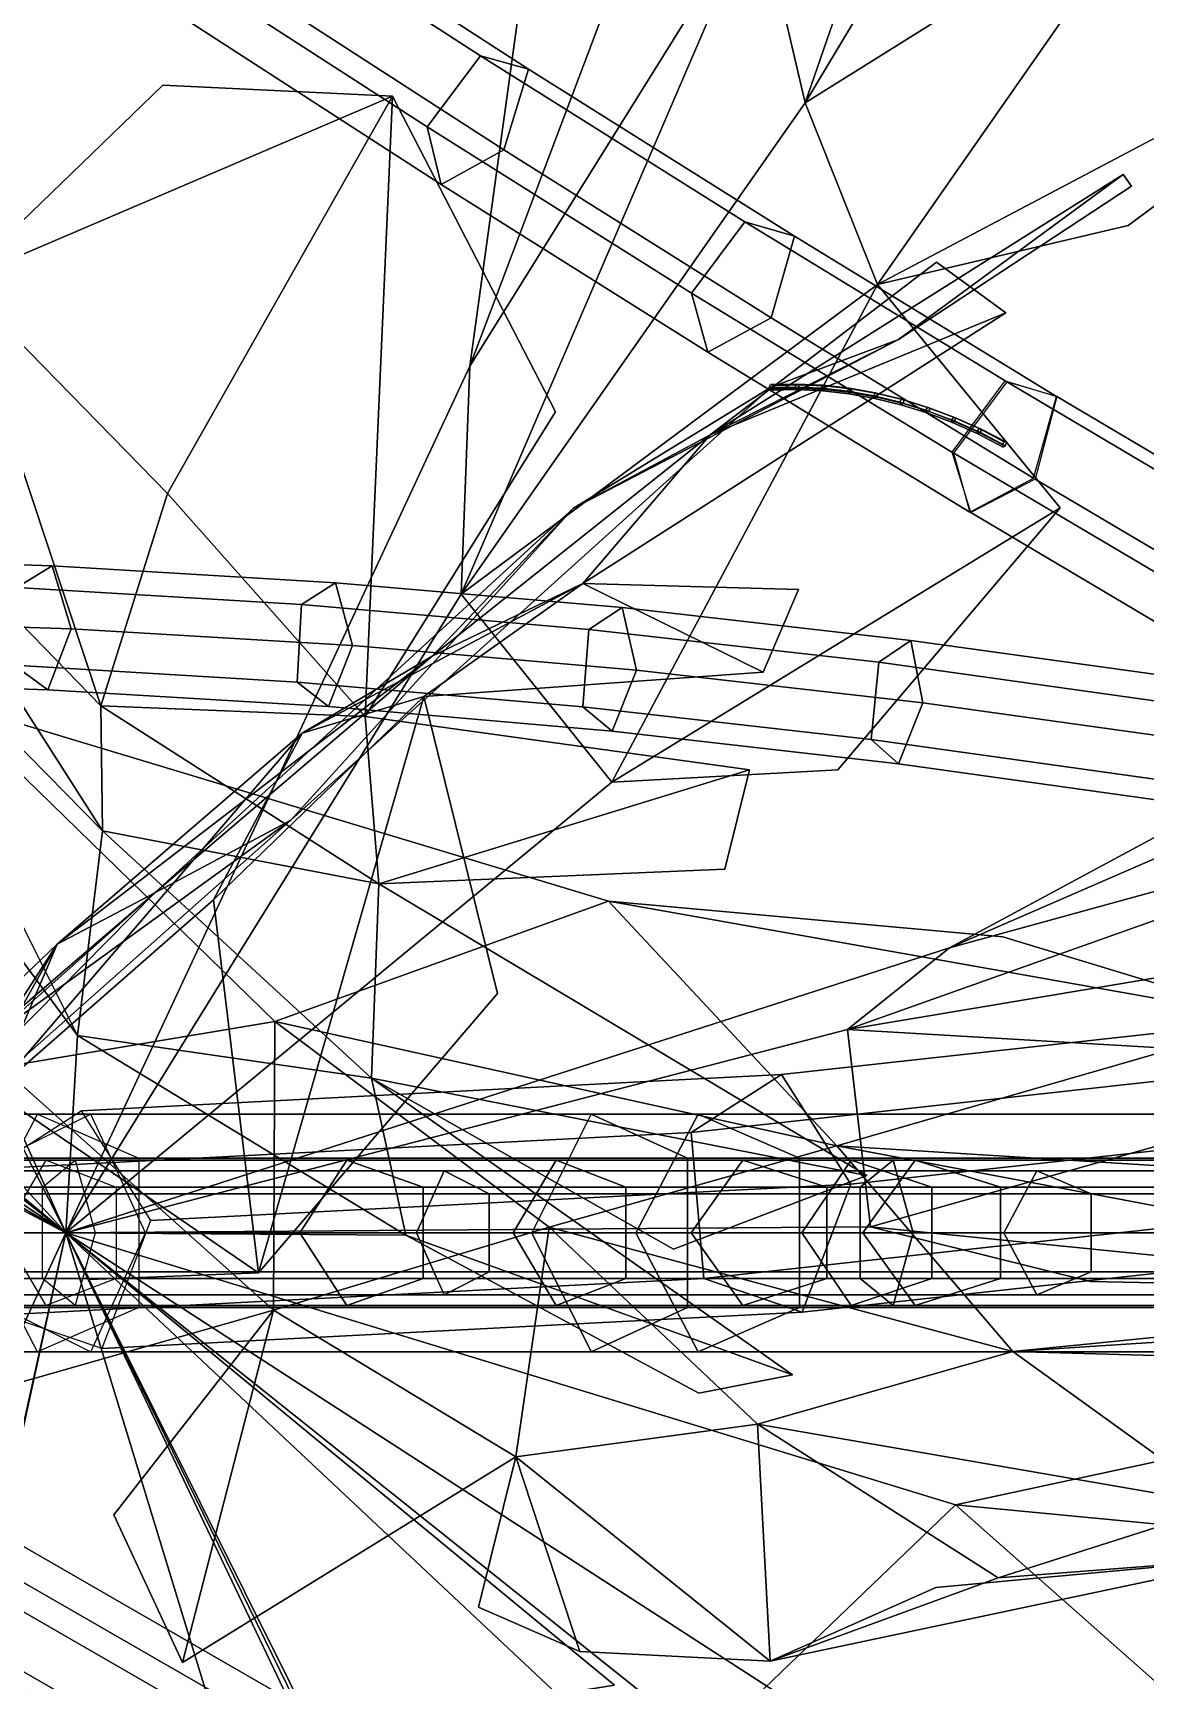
# Model space of a CAD drawing. Header units: metres. Extents: x -349 to 464, y -383 to 362.
# Drawn here: x 88.95 to 108.99, y -8.06 to 21.63 of the extents above; entities that cross this region are included whole.
import ezdxf

# ---------------------------------------------------------------- set-up
doc = ezdxf.new("R2010")
doc.units = ezdxf.units.M

msp = doc.modelspace()

# ---------------------------------------------------------------- linework, layer by layer
at = {"layer": 'Breeder_Intrnd', "color": 3}
for points in [[(102.4426, 2.8539, 176.8262), (114.2307, 4.1535, 189.3054), (112.5226, 3.1032, 191.0286), (100.8152, 1.81, 178.6296)], [(103.6933, 0.8767, 175.5945), (115.6128, 2.1869, 188.2043), (114.2307, 4.1535, 189.3054), (102.4426, 2.8539, 176.8262)], [(100.8152, 1.81, 178.6296), (112.5226, 3.1032, 191.0286), (112.833, 0.4777, 191.0085), (101.0449, -0.8219, 178.5293)], [(89.8218, 2.2008, 165.059), (102.4426, 2.8539, 176.8262), (100.8152, 1.81, 178.6296), (88.1944, 1.157, 166.8624)], [(91.07253, 0.2237, 163.8274), (103.6933, 0.8767, 175.5945), (102.4426, 2.8539, 176.8262), (89.8218, 2.2008, 165.059)], [(76.6873, 2.1427, 154.0083), (89.9964, 2.1427, 164.9284), (88.3975, 1.3443, 166.8767), (74.9493, 1.3443, 155.8338)], [(77.7553, 0, 152.8866), (90.979, 0, 163.7311), (89.9964, 2.1427, 164.9284), (76.6873, 2.1427, 154.0083)], [(99.01225, 2.1427, 349.1459), (84.5329, 2.1427, 358.2987), (83.7043, 0, 356.9902), (97.9442, 0, 348.0242)], [(100.7502, 1.3443, 350.9713), (85.8813, 1.3443, 360.4282), (84.5329, 2.1427, 358.2987), (99.01225, 2.1427, 349.1459)], [(89.03471, 2.1427, 165.9637), (100.9415, 2.1427, 178.4698), (99.8198, 0, 179.5378), (87.913, 0, 167.0316)], [(90.8601, 1.3443, 164.2257), (102.767, 1.3443, 176.7318), (100.9415, 2.1427, 178.4698), (89.03471, 2.1427, 165.9637)], [(111.4277, 2.1427, 337.3441), (99.01225, 2.1427, 349.1459), (97.9442, 0, 348.0242), (110.1615, 0, 336.4523)], [(113.4884, 1.3443, 338.7954), (100.7502, 1.3443, 350.9713), (99.01225, 2.1427, 349.1459), (111.4277, 2.1427, 337.3441)], [(100.9415, 2.1427, 178.4698), (111.172, 2.1427, 192.2729), (109.928, 0, 193.1956), (99.8198, 0, 179.5378)], [(102.767, 1.3443, 176.7318), (113.1965, 1.3443, 190.7715), (111.172, 2.1427, 192.2729), (100.9415, 2.1427, 178.4698)], [(102.8164, -1.4293, 176.6629), (114.7359, -0.1191, 189.2728), (115.6128, 2.1869, 188.2043), (103.6933, 0.8767, 175.5945)], [(88.1944, 1.157, 166.8624), (100.8152, 1.81, 178.6296), (101.0449, -0.8219, 178.5293), (88.4241, -1.4749, 166.7621)], [(100.7502, -1.3443, 350.9713), (85.8813, -1.3443, 360.4282), (85.8813, 1.3443, 360.4282), (100.7502, 1.3443, 350.9713)], [(90.8601, -1.3443, 164.2257), (102.767, -1.3443, 176.7318), (102.767, 1.3443, 176.7318), (90.8601, 1.3443, 164.2257)], [(113.4884, -1.3443, 338.7954), (100.7502, -1.3443, 350.9713), (100.7502, 1.3443, 350.9713), (113.4884, 1.3443, 338.7954)], [(102.767, -1.3443, 176.7318), (113.1965, -1.3443, 190.7715), (113.1965, 1.3443, 190.7715), (102.767, 1.3443, 176.7318)], [(90.1956, -2.08237, 164.8958), (102.8164, -1.4293, 176.6629), (103.6933, 0.8767, 175.5945), (91.07253, 0.2237, 163.8274)], [(101.0449, -0.8219, 178.5293), (112.833, 0.4777, 191.0085), (114.7359, -0.1191, 189.2728), (102.8164, -1.4293, 176.6629)], [(76.6873, -2.1427, 154.0083), (89.9964, -2.1427, 164.9284), (90.979, 0, 163.7311), (77.7553, 0, 152.8866)], [(97.9442, 0, 348.0242), (83.7043, 0, 356.9902), (84.5329, -2.1427, 358.2987), (99.01225, -2.1427, 349.1459)], [(87.913, 0, 167.0316), (99.8198, 0, 179.5378), (100.9415, -2.1427, 178.4698), (89.03471, -2.1427, 165.9637)], [(110.1615, 0, 336.4523), (97.9442, 0, 348.0242), (99.01225, -2.1427, 349.1459), (111.4277, -2.1427, 337.3441)], [(99.8198, 0, 179.5378), (109.928, 0, 193.1956), (111.172, -2.1427, 192.2729), (100.9415, -2.1427, 178.4698)], [(88.4241, -1.4749, 166.7621), (101.0449, -0.8219, 178.5293), (102.8164, -1.4293, 176.6629), (90.1956, -2.08237, 164.8958)], [(74.9493, -1.3443, 155.8338), (88.3975, -1.3443, 166.8767), (89.9964, -2.1427, 164.9284), (76.6873, -2.1427, 154.0083)], [(99.01225, -2.1427, 349.1459), (84.5329, -2.1427, 358.2987), (85.8813, -1.3443, 360.4282), (100.7502, -1.3443, 350.9713)], [(89.03471, -2.1427, 165.9637), (100.9415, -2.1427, 178.4698), (102.767, -1.3443, 176.7318), (90.8601, -1.3443, 164.2257)], [(111.4277, -2.1427, 337.3441), (99.01225, -2.1427, 349.1459), (100.7502, -1.3443, 350.9713), (113.4884, -1.3443, 338.7954)], [(100.9415, -2.1427, 178.4698), (111.172, -2.1427, 192.2729), (113.1965, -1.3443, 190.7715), (102.767, -1.3443, 176.7318)]]:
    msp.add_3dface(points, dxfattribs=at)
at = {"layer": 'Breeder_Leaf', "color": 3}
for points in [[(104.5503, 16.1068, -31.8732), (108.5971, 19.08092, -46.5827), (101.1596, 14.3848, -42.1701)], [(104.5503, 16.1068, -31.8732), (101.1596, 14.3848, -42.1701), (108.5971, 19.08092, -46.5827)], [(104.5503, 16.1068, -31.8732), (108.7506, 18.8703, -38.6559), (108.5971, 19.08092, -46.5827)], [(104.5503, 16.1068, -31.8732), (108.5971, 19.08092, -46.5827), (108.7506, 18.8703, -38.6559)], [(101.1596, 14.3848, -42.1701), (105.2365, 17.4973, -50.3339), (106.4863, 16.5853, -59.6073)], [(101.1596, 14.3848, -42.1701), (106.4863, 16.5853, -59.6073), (105.2365, 17.4973, -50.3339)], [(101.1596, 14.3848, -42.1701), (106.4863, 16.5853, -59.6073), (98.8606, 11.7059, -50.7339)], [(101.1596, 14.3848, -42.1701), (98.8606, 11.7059, -50.7339), (106.4863, 16.5853, -59.6073)], [(104.5503, 16.1068, -31.8732), (98.6968, 13.06539, -28.9605), (102.2572, 15.2423, -14.6656)], [(104.5503, 16.1068, -31.8732), (102.2572, 15.2423, -14.6656), (98.6968, 13.06539, -28.9605)], [(104.5503, 16.1068, -31.8732), (101.1596, 14.3848, -42.1701), (98.6968, 13.06539, -28.9605)], [(104.5503, 16.1068, -31.8732), (98.6968, 13.06539, -28.9605), (101.1596, 14.3848, -42.1701)], [(102.2572, 15.2423, -14.6656), (98.6968, 13.06539, -28.9605), (93.5984, 7.4376, -27.5582)], [(102.2572, 15.2423, -14.6656), (93.5984, 7.4376, -27.5582), (98.6968, 13.06539, -28.9605)], [(101.1596, 14.3848, -42.1701), (96.1462, 10.3934, -39.9179), (98.6968, 13.06539, -28.9605)], [(101.1596, 14.3848, -42.1701), (98.6968, 13.06539, -28.9605), (96.1462, 10.3934, -39.9179)], [(101.1596, 14.3848, -42.1701), (98.8606, 11.7059, -50.7339), (96.1462, 10.3934, -39.9179)], [(101.1596, 14.3848, -42.1701), (96.1462, 10.3934, -39.9179), (98.8606, 11.7059, -50.7339)], [(98.6968, 13.06539, -28.9605), (91.1474, 6.1274, -38.1805), (93.5984, 7.4376, -27.5582)], [(98.6968, 13.06539, -28.9605), (93.5984, 7.4376, -27.5582), (91.1474, 6.1274, -38.1805)], [(98.6968, 13.06539, -28.9605), (96.1462, 10.3934, -39.9179), (91.1474, 6.1274, -38.1805)], [(98.6968, 13.06539, -28.9605), (91.1474, 6.1274, -38.1805), (96.1462, 10.3934, -39.9179)], [(98.8606, 11.7059, -50.7339), (93.804, 9.00903, -48.6442), (96.1462, 10.3934, -39.9179)], [(98.8606, 11.7059, -50.7339), (96.1462, 10.3934, -39.9179), (93.804, 9.00903, -48.6442)], [(98.8606, 11.7059, -50.7339), (95.9991, 9.6698, -60.3186), (93.804, 9.00903, -48.6442)], [(98.8606, 11.7059, -50.7339), (93.804, 9.00903, -48.6442), (95.9991, 9.6698, -60.3186)], [(98.8606, 11.7059, -50.7339), (102.1119, 10.1104, -65.1452), (95.9991, 9.6698, -60.3186)], [(98.8606, 11.7059, -50.7339), (95.9991, 9.6698, -60.3186), (102.1119, 10.1104, -65.1452)], [(98.8606, 11.7059, -50.7339), (102.7489, 11.5996, -61.4212), (102.1119, 10.1104, -65.1452)], [(98.8606, 11.7059, -50.7339), (102.1119, 10.1104, -65.1452), (102.7489, 11.5996, -61.4212)], [(96.1462, 10.3934, -39.9179), (89.3919, 5.2073, -47.138), (91.1474, 6.1274, -38.1805)], [(96.1462, 10.3934, -39.9179), (91.1474, 6.1274, -38.1805), (89.3919, 5.2073, -47.138)], [(96.1462, 10.3934, -39.9179), (93.804, 9.00903, -48.6442), (89.3919, 5.2073, -47.138)], [(96.1462, 10.3934, -39.9179), (89.3919, 5.2073, -47.138), (93.804, 9.00903, -48.6442)], [(88.3953, 2.985, 157.449), (93.3147, 3.8089, 161.0493), (87.388, 9.5764, 170.6926)], [(88.3953, 2.985, 157.449), (87.388, 9.5764, 170.6926), (93.3147, 3.8089, 161.0493)], [(87.388, 9.5764, 170.6926), (93.3147, 3.8089, 161.0493), (99.322, 5.9781, 162.6623)], [(87.388, 9.5764, 170.6926), (99.322, 5.9781, 162.6623), (93.3147, 3.8089, 161.0493)], [(95.9991, 9.6698, -60.3186), (92.2071, 6.00397, -58.7348), (93.804, 9.00903, -48.6442)], [(95.9991, 9.6698, -60.3186), (93.804, 9.00903, -48.6442), (92.2071, 6.00397, -58.7348)], [(95.9991, 9.6698, -60.3186), (93.02045, -0.7169, -69.2889), (92.2071, 6.00397, -58.7348)], [(95.9991, 9.6698, -60.3186), (92.2071, 6.00397, -58.7348), (93.02045, -0.7169, -69.2889)], [(95.9991, 9.6698, -60.3186), (97.3252, 4.317, -66.8227), (93.02045, -0.7169, -69.2889)], [(95.9991, 9.6698, -60.3186), (93.02045, -0.7169, -69.2889), (97.3252, 4.317, -66.8227)], [(93.804, 9.00903, -48.6442), (88.2576, 2.5455, -57.1339), (89.3919, 5.2073, -47.138)], [(93.804, 9.00903, -48.6442), (89.3919, 5.2073, -47.138), (88.2576, 2.5455, -57.1339)], [(93.804, 9.00903, -48.6442), (92.2071, 6.00397, -58.7348), (88.2576, 2.5455, -57.1339)], [(93.804, 9.00903, -48.6442), (88.2576, 2.5455, -57.1339), (92.2071, 6.00397, -58.7348)], [(91.1474, 6.1274, -38.1805), (84.2702, -0.8396, -36.9084), (93.5984, 7.4376, -27.5582)], [(91.1474, 6.1274, -38.1805), (93.5984, 7.4376, -27.5582), (84.2702, -0.8396, -36.9084)], [(84.2702, -0.8396, -36.9084), (87.1566, 2.7737, -30.2827), (93.5984, 7.4376, -27.5582)], [(84.2702, -0.8396, -36.9084), (93.5984, 7.4376, -27.5582), (87.1566, 2.7737, -30.2827)], [(89.3919, 5.2073, -47.138), (80.3561, -3.434, -49.402), (91.1474, 6.1274, -38.1805)], [(89.3919, 5.2073, -47.138), (91.1474, 6.1274, -38.1805), (80.3561, -3.434, -49.402)], [(80.3561, -3.434, -49.402), (84.4298, 0.3632, -42.04655), (91.1474, 6.1274, -38.1805)], [(80.3561, -3.434, -49.402), (91.1474, 6.1274, -38.1805), (84.4298, 0.3632, -42.04655)], [(92.2071, 6.00397, -58.7348), (93.02045, -0.7169, -69.2889), (88.2576, 2.5455, -57.1339)], [(92.2071, 6.00397, -58.7348), (88.2576, 2.5455, -57.1339), (93.02045, -0.7169, -69.2889)], [(93.3147, 3.8089, 161.0493), (103.44, 1.5718, 155.4957), (99.322, 5.9781, 162.6623)], [(93.3147, 3.8089, 161.0493), (99.322, 5.9781, 162.6623), (103.44, 1.5718, 155.4957)], [(103.44, 1.5718, 155.4957), (111.33, 3.8481, 157.3633), (99.322, 5.9781, 162.6623)], [(103.44, 1.5718, 155.4957), (99.322, 5.9781, 162.6623), (111.33, 3.8481, 157.3633)], [(111.33, 3.8481, 157.3633), (106.4321, 5.3378, 161.9789), (99.322, 5.9781, 162.6623)], [(111.33, 3.8481, 157.3633), (99.322, 5.9781, 162.6623), (106.4321, 5.3378, 161.9789)], [(88.2576, 2.5455, -57.1339), (83.8144, -4.6824, -58.1683), (89.3919, 5.2073, -47.138)], [(88.2576, 2.5455, -57.1339), (89.3919, 5.2073, -47.138), (83.8144, -4.6824, -58.1683)], [(83.8144, -4.6824, -58.1683), (84.603, -2.2142, -52.9768), (89.3919, 5.2073, -47.138)], [(83.8144, -4.6824, -58.1683), (89.3919, 5.2073, -47.138), (84.603, -2.2142, -52.9768)], [(88.3953, 2.985, 157.449), (93.2883, -1.3954, 150.7741), (93.3147, 3.8089, 161.0493)], [(88.3953, 2.985, 157.449), (93.3147, 3.8089, 161.0493), (93.2883, -1.3954, 150.7741)], [(93.2883, -1.3954, 150.7741), (98.2542, 0.101, 153.3579), (93.3147, 3.8089, 161.0493)], [(93.2883, -1.3954, 150.7741), (93.3147, 3.8089, 161.0493), (98.2542, 0.101, 153.3579)], [(93.3147, 3.8089, 161.0493), (98.2542, 0.101, 153.3579), (103.44, 1.5718, 155.4957)], [(93.3147, 3.8089, 161.0493), (103.44, 1.5718, 155.4957), (98.2542, 0.101, 153.3579)], [(88.3953, 2.985, 157.449), (86.734, -3.2623, 145.8721), (93.2883, -1.3954, 150.7741)], [(88.3953, 2.985, 157.449), (93.2883, -1.3954, 150.7741), (86.734, -3.2623, 145.8721)], [(93.02045, -0.7169, -69.2889), (89.9697, -0.841, -64.01456), (88.2576, 2.5455, -57.1339)], [(93.02045, -0.7169, -69.2889), (88.2576, 2.5455, -57.1339), (89.9697, -0.841, -64.01456)], [(98.2542, 0.101, 153.3579), (106.6124, -2.1399, 149.3795), (103.44, 1.5718, 155.4957)], [(98.2542, 0.101, 153.3579), (103.44, 1.5718, 155.4957), (106.6124, -2.1399, 149.3795)], [(106.6124, -2.1399, 149.3795), (117.3938, -1.0645, 149.0726), (103.44, 1.5718, 155.4957)], [(106.6124, -2.1399, 149.3795), (103.44, 1.5718, 155.4957), (117.3938, -1.0645, 149.0726)], [(117.3938, -1.0645, 149.0726), (111.4927, 1.06809, 153.8236), (103.44, 1.5718, 155.4957)], [(117.3938, -1.0645, 149.0726), (103.44, 1.5718, 155.4957), (111.4927, 1.06809, 153.8236)], [(93.2883, -1.3954, 150.7741), (97.6532, -4.03479, 144.7391), (98.2542, 0.101, 153.3579)], [(93.2883, -1.3954, 150.7741), (98.2542, 0.101, 153.3579), (97.6532, -4.03479, 144.7391)], [(97.6532, -4.03479, 144.7391), (102.012, -3.4504, 147.521), (98.2542, 0.101, 153.3579)], [(97.6532, -4.03479, 144.7391), (98.2542, 0.101, 153.3579), (102.012, -3.4504, 147.521)], [(98.2542, 0.101, 153.3579), (102.012, -3.4504, 147.521), (106.6124, -2.1399, 149.3795)], [(98.2542, 0.101, 153.3579), (106.6124, -2.1399, 149.3795), (102.012, -3.4504, 147.521)], [(93.2883, -1.3954, 150.7741), (90.4089, -5.08029, 144.0081), (91.649, -7.7438, 136.5455)], [(93.2883, -1.3954, 150.7741), (91.649, -7.7438, 136.5455), (90.4089, -5.08029, 144.0081)], [(93.2883, -1.3954, 150.7741), (91.649, -7.7438, 136.5455), (97.6532, -4.03479, 144.7391)], [(93.2883, -1.3954, 150.7741), (97.6532, -4.03479, 144.7391), (91.649, -7.7438, 136.5455)], [(117.2622, -2.4403, 141.0818), (114.5824, -1.6191, 145.1615), (106.6124, -2.1399, 149.3795)], [(117.2622, -2.4403, 141.0818), (106.6124, -2.1399, 149.3795), (114.5824, -1.6191, 145.1615)], [(102.012, -3.4504, 147.521), (110.4469, -4.9101, 141.8675), (106.6124, -2.1399, 149.3795)], [(102.012, -3.4504, 147.521), (106.6124, -2.1399, 149.3795), (110.4469, -4.9101, 141.8675)], [(110.4469, -4.9101, 141.8675), (117.2622, -2.4403, 141.0818), (106.6124, -2.1399, 149.3795)], [(110.4469, -4.9101, 141.8675), (106.6124, -2.1399, 149.3795), (117.2622, -2.4403, 141.0818)], [(97.6532, -4.03479, 144.7391), (102.2355, -7.7188, 138.3156), (102.012, -3.4504, 147.521)], [(97.6532, -4.03479, 144.7391), (102.012, -3.4504, 147.521), (102.2355, -7.7188, 138.3156)], [(102.2355, -7.7188, 138.3156), (106.344, -6.2205, 140.0319), (102.012, -3.4504, 147.521)], [(102.2355, -7.7188, 138.3156), (102.012, -3.4504, 147.521), (106.344, -6.2205, 140.0319)], [(102.012, -3.4504, 147.521), (106.344, -6.2205, 140.0319), (110.4469, -4.9101, 141.8675)], [(102.012, -3.4504, 147.521), (110.4469, -4.9101, 141.8675), (106.344, -6.2205, 140.0319)], [(97.6532, -4.03479, 144.7391), (96.9832, -6.7482, 135.4483), (98.8083, -7.5456, 132.6136)], [(97.6532, -4.03479, 144.7391), (98.8083, -7.5456, 132.6136), (96.9832, -6.7482, 135.4483)], [(97.6532, -4.03479, 144.7391), (98.8083, -7.5456, 132.6136), (102.2355, -7.7188, 138.3156)], [(97.6532, -4.03479, 144.7391), (102.2355, -7.7188, 138.3156), (98.8083, -7.5456, 132.6136)], [(106.344, -6.2205, 140.0319), (111.071, -5.8489, 130.4438), (110.4469, -4.9101, 141.8675)], [(106.344, -6.2205, 140.0319), (110.4469, -4.9101, 141.8675), (111.071, -5.8489, 130.4438)], [(102.2355, -7.7188, 138.3156), (111.071, -5.8489, 130.4438), (106.344, -6.2205, 140.0319)], [(102.2355, -7.7188, 138.3156), (106.344, -6.2205, 140.0319), (111.071, -5.8489, 130.4438)], [(102.2355, -7.7188, 138.3156), (105.2254, -6.3895, 131.8186), (111.071, -5.8489, 130.4438)], [(102.2355, -7.7188, 138.3156), (111.071, -5.8489, 130.4438), (105.2254, -6.3895, 131.8186)]]:
    msp.add_3dface(points, dxfattribs=at)
at = {"layer": 'Breeder_Mrstm', "color": 3}
for points in [[(102.869, 20.3688, 175.2384), (106.4556, 30.7467, 173.7748), (102.0259, 23.9769, 169.603)], [(102.869, 20.3688, 175.2384), (102.0259, 23.9769, 169.603), (106.4556, 30.7467, 173.7748)], [(102.869, 20.3688, 175.2384), (107.1618, 27.5401, 178.7591), (106.4556, 30.7467, 173.7748)], [(102.869, 20.3688, 175.2384), (106.4556, 30.7467, 173.7748), (107.1618, 27.5401, 178.7591)], [(102.0259, 23.9769, 169.603), (102.1697, 29.7767, 161.7112), (96.8287, 15.6232, 164.9248)], [(102.0259, 23.9769, 169.603), (96.8287, 15.6232, 164.9248), (102.1697, 29.7767, 161.7112)], [(102.1697, 29.7767, 161.7112), (97.8497, 23.03932, 161.2462), (96.8287, 15.6232, 164.9248)], [(102.1697, 29.7767, 161.7112), (96.8287, 15.6232, 164.9248), (97.8497, 23.03932, 161.2462)], [(109.2351, 24.3522, 183.4676), (107.1618, 27.5401, 178.7591), (102.869, 20.3688, 175.2384)], [(109.2351, 24.3522, 183.4676), (102.869, 20.3688, 175.2384), (107.1618, 27.5401, 178.7591)], [(104.1713, 17.0959, 180.9839), (109.2351, 24.3522, 183.4676), (102.869, 20.3688, 175.2384)], [(104.1713, 17.0959, 180.9839), (102.869, 20.3688, 175.2384), (109.2351, 24.3522, 183.4676)], [(104.1713, 17.0959, 180.9839), (114.8874, 22.7585, 194.59), (109.2351, 24.3522, 183.4676)], [(104.1713, 17.0959, 180.9839), (109.2351, 24.3522, 183.4676), (114.8874, 22.7585, 194.59)], [(96.6684, 11.5157, 171.3905), (102.0259, 23.9769, 169.603), (96.8287, 15.6232, 164.9248)], [(96.6684, 11.5157, 171.3905), (96.8287, 15.6232, 164.9248), (102.0259, 23.9769, 169.603)], [(96.6684, 11.5157, 171.3905), (102.869, 20.3688, 175.2384), (102.0259, 23.9769, 169.603)], [(96.6684, 11.5157, 171.3905), (102.0259, 23.9769, 169.603), (102.869, 20.3688, 175.2384)], [(104.1713, 17.0959, 180.9839), (108.6907, 18.1615, 189.3475), (114.8874, 22.7585, 194.59)], [(104.1713, 17.0959, 180.9839), (114.8874, 22.7585, 194.59), (108.6907, 18.1615, 189.3475)], [(95.4334, 20.4904, 218.5558), (91.2922, 20.6897, 214.1542), (87.6356, 17.1573, 208.2436)], [(95.4334, 20.4904, 218.5558), (87.6356, 17.1573, 208.2436), (91.2922, 20.6897, 214.1542)], [(91.3765, 13.325, 209.2298), (95.4334, 20.4904, 218.5558), (87.6356, 17.1573, 208.2436)], [(91.3765, 13.325, 209.2298), (87.6356, 17.1573, 208.2436), (95.4334, 20.4904, 218.5558)], [(94.938, 9.31, 210.2546), (95.4334, 20.4904, 218.5558), (91.3765, 13.325, 209.2298)], [(94.938, 9.31, 210.2546), (91.3765, 13.325, 209.2298), (95.4334, 20.4904, 218.5558)], [(94.938, 9.31, 210.2546), (98.3718, 14.7989, 215.7013), (95.4334, 20.4904, 218.5558)], [(94.938, 9.31, 210.2546), (95.4334, 20.4904, 218.5558), (98.3718, 14.7989, 215.7013)], [(104.1713, 17.0959, 180.9839), (102.869, 20.3688, 175.2384), (96.6684, 11.5157, 171.3905)], [(104.1713, 17.0959, 180.9839), (96.6684, 11.5157, 171.3905), (102.869, 20.3688, 175.2384)], [(90.1778, 9.4992, 199.4542), (87.6356, 17.1573, 208.2436), (86.05755, 13.7381, 198.6299)], [(90.1778, 9.4992, 199.4542), (86.05755, 13.7381, 198.6299), (87.6356, 17.1573, 208.2436)], [(90.1778, 9.4992, 199.4542), (91.3765, 13.325, 209.2298), (87.6356, 17.1573, 208.2436)], [(90.1778, 9.4992, 199.4542), (87.6356, 17.1573, 208.2436), (91.3765, 13.325, 209.2298)], [(99.3835, 8.1276, 177.0772), (104.1713, 17.0959, 180.9839), (96.6684, 11.5157, 171.3905)], [(99.3835, 8.1276, 177.0772), (96.6684, 11.5157, 171.3905), (104.1713, 17.0959, 180.9839)], [(99.3835, 8.1276, 177.0772), (107.4642, 13.06989, 189.2472), (104.1713, 17.0959, 180.9839)], [(99.3835, 8.1276, 177.0772), (104.1713, 17.0959, 180.9839), (107.4642, 13.06989, 189.2472)], [(89.5473, 0, 165.4756), (96.6684, 11.5157, 171.3905), (96.8287, 15.6232, 164.9248)], [(89.5473, 0, 165.4756), (96.8287, 15.6232, 164.9248), (96.6684, 11.5157, 171.3905)], [(90.2055, 7.248, 190.6688), (86.05755, 13.7381, 198.6299), (85.5252, 12.00836, 189.7091)], [(90.2055, 7.248, 190.6688), (85.5252, 12.00836, 189.7091), (86.05755, 13.7381, 198.6299)], [(90.2055, 7.248, 190.6688), (90.1778, 9.4992, 199.4542), (86.05755, 13.7381, 198.6299)], [(90.2055, 7.248, 190.6688), (86.05755, 13.7381, 198.6299), (90.1778, 9.4992, 199.4542)], [(94.938, 9.31, 210.2546), (91.3765, 13.325, 209.2298), (90.1778, 9.4992, 199.4542)], [(94.938, 9.31, 210.2546), (90.1778, 9.4992, 199.4542), (91.3765, 13.325, 209.2298)], [(99.3835, 8.1276, 177.0772), (103.4578, 8.3461, 184.3935), (107.4642, 13.06989, 189.2472)], [(99.3835, 8.1276, 177.0772), (107.4642, 13.06989, 189.2472), (103.4578, 8.3461, 184.3935)], [(89.7555, 3.5602, 179.814), (85.5252, 12.00836, 189.7091), (85.2211, 9.691, 179.0687)], [(89.7555, 3.5602, 179.814), (85.2211, 9.691, 179.0687), (85.5252, 12.00836, 189.7091)], [(89.7555, 3.5602, 179.814), (90.2055, 7.248, 190.6688), (85.5252, 12.00836, 189.7091)], [(89.7555, 3.5602, 179.814), (85.5252, 12.00836, 189.7091), (90.2055, 7.248, 190.6688)], [(99.3835, 8.1276, 177.0772), (96.6684, 11.5157, 171.3905), (89.5473, 0, 165.4756)], [(99.3835, 8.1276, 177.0772), (89.5473, 0, 165.4756), (96.6684, 11.5157, 171.3905)], [(105.4673, 5.1399, 169.6641), (118.3891, 10.7554, 175.9353), (115.6497, 7.9366, 166.9975)], [(105.4673, 5.1399, 169.6641), (115.6497, 7.9366, 166.9975), (118.3891, 10.7554, 175.9353)], [(105.4673, 5.1399, 169.6641), (111.0102, 8.1244, 175.1909), (118.3891, 10.7554, 175.9353)], [(105.4673, 5.1399, 169.6641), (118.3891, 10.7554, 175.9353), (111.0102, 8.1244, 175.1909)], [(89.5473, 0, 165.4756), (89.7555, 3.5602, 179.814), (85.2211, 9.691, 179.0687)], [(89.5473, 0, 165.4756), (85.2211, 9.691, 179.0687), (89.7555, 3.5602, 179.814)], [(95.1834, 6.2921, 200.5896), (90.1778, 9.4992, 199.4542), (90.2055, 7.248, 190.6688)], [(95.1834, 6.2921, 200.5896), (90.2055, 7.248, 190.6688), (90.1778, 9.4992, 199.4542)], [(95.1834, 6.2921, 200.5896), (94.938, 9.31, 210.2546), (90.1778, 9.4992, 199.4542)], [(95.1834, 6.2921, 200.5896), (90.1778, 9.4992, 199.4542), (94.938, 9.31, 210.2546)], [(95.1834, 6.2921, 200.5896), (101.8657, 8.3476, 213.5701), (94.938, 9.31, 210.2546)], [(95.1834, 6.2921, 200.5896), (94.938, 9.31, 210.2546), (101.8657, 8.3476, 213.5701)], [(95.1834, 6.2921, 200.5896), (101.4234, 6.5564, 209.9879), (101.8657, 8.3476, 213.5701)], [(95.1834, 6.2921, 200.5896), (101.8657, 8.3476, 213.5701), (101.4234, 6.5564, 209.9879)], [(105.4673, 5.1399, 169.6641), (115.6497, 7.9366, 166.9975), (103.6291, 3.6643, 162.909)], [(105.4673, 5.1399, 169.6641), (103.6291, 3.6643, 162.909), (115.6497, 7.9366, 166.9975)], [(115.6497, 7.9366, 166.9975), (114.7449, 5.5306, 160.7675), (103.6291, 3.6643, 162.909)], [(115.6497, 7.9366, 166.9975), (103.6291, 3.6643, 162.909), (114.7449, 5.5306, 160.7675)], [(95.05348, 2.7887, 192.0941), (90.2055, 7.248, 190.6688), (89.7555, 3.5602, 179.814)], [(95.05348, 2.7887, 192.0941), (89.7555, 3.5602, 179.814), (90.2055, 7.248, 190.6688)], [(95.05348, 2.7887, 192.0941), (95.1834, 6.2921, 200.5896), (90.2055, 7.248, 190.6688)], [(95.05348, 2.7887, 192.0941), (90.2055, 7.248, 190.6688), (95.1834, 6.2921, 200.5896)], [(95.05348, 2.7887, 192.0941), (103.978, 1.03322, 207.8832), (95.1834, 6.2921, 200.5896)], [(95.05348, 2.7887, 192.0941), (95.1834, 6.2921, 200.5896), (103.978, 1.03322, 207.8832)], [(103.6291, 3.6643, 162.909), (114.7449, 5.5306, 160.7675), (114.4115, 3.03391, 154.5112)], [(103.6291, 3.6643, 162.909), (114.4115, 3.03391, 154.5112), (114.7449, 5.5306, 160.7675)], [(105.4673, 5.1399, 169.6641), (103.6291, 3.6643, 162.909), (89.5473, 0, 165.4756)], [(105.4673, 5.1399, 169.6641), (89.5473, 0, 165.4756), (103.6291, 3.6643, 162.909)], [(89.5473, 0, 165.4756), (103.6291, 3.6643, 162.909), (104.0432, 0.1103, 156.1339)], [(89.5473, 0, 165.4756), (104.0432, 0.1103, 156.1339), (103.6291, 3.6643, 162.909)], [(103.6291, 3.6643, 162.909), (114.4115, 3.03391, 154.5112), (104.0432, 0.1103, 156.1339)], [(103.6291, 3.6643, 162.909), (104.0432, 0.1103, 156.1339), (114.4115, 3.03391, 154.5112)], [(95.6755, -0.04097, 181.5955), (89.7555, 3.5602, 179.814), (89.5473, 0, 165.4756)], [(95.6755, -0.04097, 181.5955), (89.5473, 0, 165.4756), (89.7555, 3.5602, 179.814)], [(95.6755, -0.04097, 181.5955), (95.05348, 2.7887, 192.0941), (89.7555, 3.5602, 179.814)], [(95.6755, -0.04097, 181.5955), (89.7555, 3.5602, 179.814), (95.05348, 2.7887, 192.0941)], [(114.4115, 3.03391, 154.5112), (115.3531, -1.02593, 145.6473), (104.0432, 0.1103, 156.1339)], [(114.4115, 3.03391, 154.5112), (104.0432, 0.1103, 156.1339), (115.3531, -1.02593, 145.6473)], [(95.05348, 2.7887, 192.0941), (100.4975, -0.2935, 199.331), (103.978, 1.03322, 207.8832)], [(95.05348, 2.7887, 192.0941), (103.978, 1.03322, 207.8832), (100.4975, -0.2935, 199.331)], [(95.6755, -0.04097, 181.5955), (102.6432, -2.5558, 195.1217), (95.05348, 2.7887, 192.0941)], [(95.6755, -0.04097, 181.5955), (95.05348, 2.7887, 192.0941), (102.6432, -2.5558, 195.1217)], [(115.3531, -1.02593, 145.6473), (108.0114, -0.8783, 148.8642), (104.0432, 0.1103, 156.1339)], [(115.3531, -1.02593, 145.6473), (104.0432, 0.1103, 156.1339), (108.0114, -0.8783, 148.8642)], [(89.5473, 0, 165.4756), (92.3792, -9.2821, 176.617), (85.1534, -9.5434, 179.1512)], [(89.5473, 0, 165.4756), (85.1534, -9.5434, 179.1512), (92.3792, -9.2821, 176.617)], [(105.576, -4.903, 169.5318), (101.083, -9.2169, 166.0114), (89.5473, 0, 165.4756)], [(105.576, -4.903, 169.5318), (89.5473, 0, 165.4756), (101.083, -9.2169, 166.0114)], [(89.5473, 0, 165.4756), (101.083, -9.2169, 166.0114), (96.9617, -15.554, 164.7627)], [(89.5473, 0, 165.4756), (96.9617, -15.554, 164.7627), (101.083, -9.2169, 166.0114)], [(99.4329, -8.1533, 177.017), (92.3792, -9.2821, 176.617), (89.5473, 0, 165.4756)], [(99.4329, -8.1533, 177.017), (89.5473, 0, 165.4756), (92.3792, -9.2821, 176.617)], [(95.6755, -0.04097, 181.5955), (100.9552, -2.8883, 187.4429), (102.6432, -2.5558, 195.1217)], [(95.6755, -0.04097, 181.5955), (102.6432, -2.5558, 195.1217), (100.9552, -2.8883, 187.4429)], [(105.576, -4.903, 169.5318), (113.2457, -3.2491, 172.4669), (120.4218, -6.3223, 173.4584)], [(105.576, -4.903, 169.5318), (120.4218, -6.3223, 173.4584), (113.2457, -3.2491, 172.4669)], [(105.576, -4.903, 169.5318), (113.733, -12.1167, 169.333), (101.083, -9.2169, 166.0114)], [(105.576, -4.903, 169.5318), (101.083, -9.2169, 166.0114), (113.733, -12.1167, 169.333)], [(105.576, -4.903, 169.5318), (120.4218, -6.3223, 173.4584), (113.733, -12.1167, 169.333)], [(105.576, -4.903, 169.5318), (113.733, -12.1167, 169.333), (120.4218, -6.3223, 173.4584)]]:
    msp.add_3dface(points, dxfattribs=at)
at = {"layer": 'Breeder_Petiole', "color": 3}
for points in [[(96.05428, 19.938, -17.2128), (91.2316, 23.05663, -20.5979), (92.2041, 24.3313, -20.8089), (97.02055, 21.2166, -17.4289)], [(97.02055, 21.2166, -17.4289), (92.2041, 24.3313, -20.8089), (93.03013, 24.1173, -22.1827), (97.8821, 20.9793, -18.7767)], [(97.8821, 20.9793, -18.7767), (93.03013, 24.1173, -22.1827), (92.5554, 22.6816, -22.8291), (97.4361, 19.5251, -19.4017)], [(96.3096, 18.8985, -18.4251), (91.4475, 22.04289, -21.8393), (91.2316, 23.05663, -20.5979), (96.05428, 19.938, -17.2128)], [(97.4361, 19.5251, -19.4017), (92.5554, 22.6816, -22.8291), (91.4475, 22.04289, -21.8393), (96.3096, 18.8985, -18.4251)], [(100.8187, 16.9416, -13.6401), (96.05428, 19.938, -17.2128), (97.02055, 21.2166, -17.4289), (101.7788, 18.2239, -13.8615)], [(101.7788, 18.2239, -13.8615), (97.02055, 21.2166, -17.4289), (97.8821, 20.9793, -18.7767), (102.6756, 17.9643, -15.1819)], [(102.6756, 17.9643, -15.1819), (97.8821, 20.9793, -18.7767), (97.4361, 19.5251, -19.4017), (102.2579, 16.4922, -15.7844)], [(101.1131, 15.8774, -14.8217), (96.3096, 18.8985, -18.4251), (96.05428, 19.938, -17.2128), (100.8187, 16.9416, -13.6401)], [(102.2579, 16.4922, -15.7844), (97.4361, 19.5251, -19.4017), (96.3096, 18.8985, -18.4251), (101.1131, 15.8774, -14.8217)], [(105.5427, 14.05639, -9.8646), (100.8187, 16.9416, -13.6401), (101.7788, 18.2239, -13.8615), (106.5029, 15.3387, -10.08603)], [(106.5029, 15.3387, -10.08603), (101.7788, 18.2239, -13.8615), (102.6756, 17.9643, -15.1819), (107.3996, 15.0791, -11.4065)], [(107.3996, 15.0791, -11.4065), (102.6756, 17.9643, -15.1819), (102.2579, 16.4922, -15.7844), (106.982, 13.6069, -12.00894)], [(105.8372, 12.9922, -11.04626), (101.1131, 15.8774, -14.8217), (100.8187, 16.9416, -13.6401), (105.5427, 14.05639, -9.8646)], [(106.982, 13.6069, -12.00894), (102.2579, 16.4922, -15.7844), (101.1131, 15.8774, -14.8217), (105.8372, 12.9922, -11.04626)], [(102.6907, 15.2468, -14.1876), (102.2216, 15.2368, -14.6276), (102.2419, 15.29, -14.6504), (102.7127, 15.2999, -14.2088)], [(102.7174, 15.2011, -14.2186), (102.2501, 15.1912, -14.6569), (102.2216, 15.2368, -14.6276), (102.6907, 15.2468, -14.1876)], [(102.7127, 15.2999, -14.2088), (102.2419, 15.29, -14.6504), (102.2831, 15.2777, -14.6941), (102.7533, 15.2876, -14.2531)], [(102.7562, 15.2256, -14.2592), (102.2883, 15.2157, -14.6982), (102.2501, 15.1912, -14.6569), (102.7174, 15.2011, -14.2186)], [(102.7533, 15.2876, -14.2531), (102.2831, 15.2777, -14.6941), (102.2883, 15.2157, -14.6982), (102.7562, 15.2256, -14.2592)], [(103.1614, 15.2253, -13.75), (102.6907, 15.2468, -14.1876), (102.7127, 15.2999, -14.2088), (103.1855, 15.2787, -13.7696)], [(103.1866, 15.1794, -13.7829), (102.7174, 15.2011, -14.2186), (102.6907, 15.2468, -14.1876), (103.1614, 15.2253, -13.75)], [(103.1855, 15.2787, -13.7696), (102.7127, 15.2999, -14.2088), (102.7533, 15.2876, -14.2531), (103.2257, 15.2663, -13.8149)], [(103.2263, 15.2041, -13.8232), (102.7562, 15.2256, -14.2592), (102.7174, 15.2011, -14.2186), (103.1866, 15.1794, -13.7829)], [(103.2257, 15.2663, -13.8149), (102.7533, 15.2876, -14.2531), (102.7562, 15.2256, -14.2592), (103.2263, 15.2041, -13.8232)], [(103.6331, 15.1724, -13.3159), (103.1614, 15.2253, -13.75), (103.1855, 15.2787, -13.7696), (103.6592, 15.226, -13.3341)], [(103.6566, 15.1265, -13.3508), (103.1866, 15.1794, -13.7829), (103.1614, 15.2253, -13.75), (103.6331, 15.1724, -13.3159)], [(103.6592, 15.226, -13.3341), (103.1855, 15.2787, -13.7696), (103.2257, 15.2663, -13.8149), (103.699, 15.2136, -13.3803)], [(103.6974, 15.1512, -13.3908), (103.2263, 15.2041, -13.8232), (103.1866, 15.1794, -13.7829), (103.6566, 15.1265, -13.3508)], [(103.699, 15.2136, -13.3803), (103.2257, 15.2663, -13.8149), (103.2263, 15.2041, -13.8232), (103.6974, 15.1512, -13.3908)], [(104.1046, 15.08838, -12.8866), (103.6331, 15.1724, -13.3159), (103.6592, 15.226, -13.3341), (104.1327, 15.1419, -12.9033)], [(104.1264, 15.04247, -12.9234), (103.6566, 15.1265, -13.3508), (103.6331, 15.1724, -13.3159), (104.1046, 15.08838, -12.8866)], [(104.1682, 15.06727, -12.9631), (103.6974, 15.1512, -13.3908), (103.6566, 15.1265, -13.3508), (104.1264, 15.04247, -12.9234)], [(104.1327, 15.1419, -12.9033), (103.6592, 15.226, -13.3341), (103.699, 15.2136, -13.3803), (104.1721, 15.1297, -12.9505)], [(104.1721, 15.1297, -12.9505), (103.699, 15.2136, -13.3803), (103.6974, 15.1512, -13.3908), (104.1682, 15.06727, -12.9631)], [(104.5747, 14.9733, -12.4631), (104.1046, 15.08838, -12.8866), (104.1327, 15.1419, -12.9033), (104.6048, 15.02682, -12.4782)], [(104.6048, 15.02682, -12.4782), (104.1327, 15.1419, -12.9033), (104.1721, 15.1297, -12.9505), (104.6439, 15.01462, -12.5264)], [(110.1273, 11.3438, -5.97), (105.5191, 14.07102, -9.884), (106.4732, 15.3569, -10.1109), (111.0701, 12.6358, -6.2094)], [(111.0701, 12.6358, -6.2094), (106.4732, 15.3569, -10.1109), (107.4046, 15.07587, -11.4027), (112.0688, 12.314, -7.4401)], [(104.5949, 14.9275, -12.5018), (104.1264, 15.04247, -12.9234), (104.1046, 15.08838, -12.8866), (104.5747, 14.9733, -12.4631)], [(104.6377, 14.9523, -12.5412), (104.1682, 15.06727, -12.9631), (104.1264, 15.04247, -12.9234), (104.5949, 14.9275, -12.5018)], [(104.6439, 15.01462, -12.5264), (104.1721, 15.1297, -12.9505), (104.1682, 15.06727, -12.9631), (104.6377, 14.9523, -12.5412)], [(105.0423, 14.8275, -12.0463), (104.5747, 14.9733, -12.4631), (104.6048, 15.02682, -12.4782), (105.0745, 14.8807, -12.05991)], [(105.0608, 14.782, -12.08692), (104.5949, 14.9275, -12.5018), (104.5747, 14.9733, -12.4631), (105.0423, 14.8275, -12.0463)], [(105.1046, 14.8067, -12.126), (104.6377, 14.9523, -12.5412), (104.5949, 14.9275, -12.5018), (105.0608, 14.782, -12.08692)], [(105.0745, 14.8807, -12.05991), (104.6048, 15.02682, -12.4782), (104.6439, 15.01462, -12.5264), (105.1132, 14.8687, -12.109)], [(105.1132, 14.8687, -12.109), (104.6439, 15.01462, -12.5264), (104.6377, 14.9523, -12.5412), (105.1046, 14.8067, -12.126)], [(105.5063, 14.6513, -11.6372), (105.0423, 14.8275, -12.0463), (105.0745, 14.8807, -12.05991), (105.5406, 14.7042, -11.6493)], [(105.5406, 14.7042, -11.6493), (105.0745, 14.8807, -12.05991), (105.1132, 14.8687, -12.109), (105.5789, 14.6923, -11.6995)], [(105.5789, 14.6923, -11.6995), (105.1132, 14.8687, -12.109), (105.1046, 14.8067, -12.126), (105.5679, 14.6309, -11.7185)], [(112.0688, 12.314, -7.4401), (107.4046, 15.07587, -11.4027), (107.0149, 13.5867, -11.9815), (111.7328, 10.7931, -7.9677)], [(105.5231, 14.6062, -11.6797), (105.0608, 14.782, -12.08692), (105.0423, 14.8275, -12.0463), (105.5063, 14.6513, -11.6372)], [(105.5679, 14.6309, -11.7185), (105.1046, 14.8067, -12.126), (105.0608, 14.782, -12.08692), (105.5231, 14.6062, -11.6797)], [(105.9655, 14.4451, -11.2369), (105.5063, 14.6513, -11.6372), (105.5406, 14.7042, -11.6493), (106.0019, 14.4976, -11.2475)], [(105.9806, 14.4006, -11.2813), (105.5231, 14.6062, -11.6797), (105.5063, 14.6513, -11.6372), (105.9655, 14.4451, -11.2369)], [(106.0265, 14.4251, -11.3199), (105.5679, 14.6309, -11.7185), (105.5231, 14.6062, -11.6797), (105.9806, 14.4006, -11.2813)], [(106.0019, 14.4976, -11.2475), (105.5406, 14.7042, -11.6493), (105.5789, 14.6923, -11.6995), (106.0398, 14.4859, -11.2986)], [(106.0398, 14.4859, -11.2986), (105.5789, 14.6923, -11.6995), (105.5679, 14.6309, -11.7185), (106.0265, 14.4251, -11.3199)], [(106.4189, 14.2095, -10.8463), (105.9655, 14.4451, -11.2369), (106.0019, 14.4976, -11.2475), (106.4556, 14.2623, -10.857)], [(106.4341, 14.1646, -10.8911), (105.9806, 14.4006, -11.2813), (105.9655, 14.4451, -11.2369), (106.4189, 14.2095, -10.8463)], [(106.4803, 14.1893, -10.9299), (106.0265, 14.4251, -11.3199), (105.9806, 14.4006, -11.2813), (106.4341, 14.1646, -10.8911)], [(106.4556, 14.2623, -10.857), (106.0019, 14.4976, -11.2475), (106.0398, 14.4859, -11.2986), (106.4938, 14.2506, -10.9085)], [(106.4938, 14.2506, -10.9085), (106.0398, 14.4859, -11.2986), (106.0265, 14.4251, -11.3199), (106.4803, 14.1893, -10.9299)], [(110.5346, 10.2115, -7.0505), (105.852, 12.9832, -11.0335), (105.5191, 14.07102, -9.884), (110.1273, 11.3438, -5.97)], [(111.7328, 10.7931, -7.9677), (107.0149, 13.5867, -11.9815), (105.852, 12.9832, -11.0335), (110.5346, 10.2115, -7.0505)], [(83.6301, 11.7979, 171.7953), (88.6636, 11.6362, 169.0916), (89.2995, 12.02547, 170.2523), (84.2661, 12.1871, 172.9561)], [(84.2661, 12.1871, 172.9561), (89.2995, 12.02547, 170.2523), (89.6427, 10.8913, 170.959), (84.6092, 11.05308, 173.6627)], [(88.6636, 11.6362, 169.0916), (93.7911, 11.3296, 166.4936), (94.4075, 11.7202, 167.6644), (89.2995, 12.02547, 170.2523)], [(89.2995, 12.02547, 170.2523), (94.4075, 11.7202, 167.6644), (94.7089, 10.5882, 168.3931), (89.6427, 10.8913, 170.959)], [(88.6149, 10.2342, 169.0849), (93.7121, 9.929, 166.5031), (93.7911, 11.3296, 166.4936), (88.6636, 11.6362, 169.0916)], [(93.7911, 11.3296, 166.4936), (98.9713, 10.8795, 164.0241), (99.568, 11.2719, 165.2045), (94.4075, 11.7202, 167.6644)], [(94.4075, 11.7202, 167.6644), (99.568, 11.2719, 165.2045), (99.8272, 10.1433, 165.9543), (94.7089, 10.5882, 168.3931)], [(93.7121, 9.929, 166.5031), (98.8617, 9.4811, 164.0491), (98.9713, 10.8795, 164.0241), (93.7911, 11.3296, 166.4936)], [(84.6092, 11.05308, 173.6627), (89.6427, 10.8913, 170.959), (89.222, 9.7906, 170.2416), (84.1885, 9.9523, 172.9453)], [(98.9713, 10.8795, 164.0241), (104.1981, 10.2864, 161.6862), (104.7747, 10.6812, 162.8756), (99.568, 11.2719, 165.2045)], [(99.568, 11.2719, 165.2045), (104.7747, 10.6812, 162.8756), (104.9914, 9.5571, 163.6456), (99.8272, 10.1433, 165.9543)], [(89.6427, 10.8913, 170.959), (94.7089, 10.5882, 168.3931), (94.2816, 9.4876, 167.6796), (89.222, 9.7906, 170.2416)], [(98.8617, 9.4811, 164.0491), (104.0575, 8.8911, 161.726), (104.1981, 10.2864, 161.6862), (98.9713, 10.8795, 164.0241)], [(84.1885, 9.9523, 172.9453), (89.222, 9.7906, 170.2416), (88.6149, 10.2342, 169.0849), (83.5814, 10.3959, 171.7886)], [(94.7089, 10.5882, 168.3931), (99.8272, 10.1433, 165.9543), (99.3932, 9.04293, 165.2444), (94.2816, 9.4876, 167.6796)], [(104.1981, 10.2864, 161.6862), (109.4649, 9.5511, 159.4827), (110.0215, 9.9488, 160.6808), (104.7747, 10.6812, 162.8756)], [(104.7747, 10.6812, 162.8756), (110.0215, 9.9488, 160.6808), (110.1952, 8.8305, 161.4696), (104.9914, 9.5571, 163.6456)], [(89.222, 9.7906, 170.2416), (94.2816, 9.4876, 167.6796), (93.7121, 9.929, 166.5031), (88.6149, 10.2342, 169.0849)], [(99.8272, 10.1433, 165.9543), (104.9914, 9.5571, 163.6456), (104.5507, 8.4572, 162.9391), (99.3932, 9.04293, 165.2444)], [(104.0575, 8.8911, 161.726), (109.2931, 8.1598, 159.5365), (109.4649, 9.5511, 159.4827), (104.1981, 10.2864, 161.6862)], [(94.2816, 9.4876, 167.6796), (99.3932, 9.04293, 165.2444), (98.8617, 9.4811, 164.0491), (93.7121, 9.929, 166.5031)], [(104.9914, 9.5571, 163.6456), (110.1952, 8.8305, 161.4696), (109.7477, 7.7311, 160.7665), (104.5507, 8.4572, 162.9391)], [(99.3932, 9.04293, 165.2444), (104.5507, 8.4572, 162.9391), (104.0575, 8.8911, 161.726), (98.8617, 9.4811, 164.0491)], [(104.5507, 8.4572, 162.9391), (109.7477, 7.7311, 160.7665), (109.2931, 8.1598, 159.5365), (104.0575, 8.8911, 161.726)], [(94.6096, 1.3106, 239.1517), (83.962, 1.3106, 250.8762), (83.26, 0, 250.24), (93.7634, 0, 238.7258)], [(95.9867, 0.8222, 239.8448), (85.1043, 0.8222, 251.9116), (83.962, 1.3106, 250.8762), (94.6096, 1.3106, 239.1517)], [(89.1933, 1.3106, 165.7249), (98.3794, 1.3106, 178.7681), (97.6049, 0, 179.3136), (88.4188, 0, 166.2704)], [(89.713, 1.3106, 165.0755), (104.4521, 1.3106, 171.1806), (103.8621, 0.8222, 172.6049), (89.1231, 0.8222, 166.4998)], [(90.4538, 0.8222, 164.8372), (99.6399, 0.8222, 177.8804), (98.3794, 1.3106, 178.7681), (89.1933, 1.3106, 165.7249)], [(90.07562, 0, 164.2003), (104.8146, 0, 170.3054), (104.4521, 1.3106, 171.1806), (89.713, 1.3106, 165.0755)], [(101.7446, 1.3106, 225.012), (94.6096, 1.3106, 239.1517), (93.7634, 0, 238.7258), (100.8154, 0, 224.8272)], [(103.2566, 0.8222, 225.3127), (95.9867, 0.8222, 239.8448), (94.6096, 1.3106, 239.1517), (101.7446, 1.3106, 225.012)], [(98.3794, 1.3106, 178.7681), (103.7003, 1.3106, 193.6854), (102.8083, 0, 194.0045), (97.6049, 0, 179.3136)], [(99.6399, 0.8222, 177.8804), (105.1519, 0.8222, 193.166), (103.7003, 1.3106, 193.6854), (98.3794, 1.3106, 178.7681)], [(104.8498, 1.3106, 209.4815), (101.7446, 1.3106, 225.012), (100.8154, 0, 224.8272), (103.905, 0, 209.5512)], [(106.3873, 0.8222, 209.3681), (103.2566, 0.8222, 225.3127), (101.7446, 1.3106, 225.012), (104.8498, 1.3106, 209.4815)], [(103.7003, 1.3106, 193.6854), (104.8498, 1.3106, 209.4815), (103.905, 0, 209.5512), (102.8083, 0, 194.0045)], [(105.1519, 0.8222, 193.166), (106.3873, 0.8222, 209.3681), (104.8498, 1.3106, 209.4815), (103.7003, 1.3106, 193.6854)], [(104.4521, 1.3106, 171.1806), (120.2053, 1.3106, 172.7134), (120.0542, 0.8222, 174.2477), (103.8621, 0.8222, 172.6049)], [(104.8146, 0, 170.3054), (120.2982, 0, 171.7707), (120.2053, 1.3106, 172.7134), (104.4521, 1.3106, 171.1806)], [(96.3622, 1.118, 350.0845), (84.413, 1.118, 356.4654), (84.03205, 0, 355.7526), (95.865, 0, 349.4474)], [(97.1714, 0.7014, 351.1213), (85.03297, 0.7014, 357.6252), (84.413, 1.118, 356.4654), (96.3622, 1.118, 350.0845)], [(107.0448, 1.118, 341.7547), (96.3622, 1.118, 350.0845), (95.865, 0, 349.4474), (106.446, 0, 341.212)], [(108.0192, 0.7014, 342.6379), (97.1714, 0.7014, 351.1213), (96.3622, 1.118, 350.0845), (107.0448, 1.118, 341.7547)], [(116.1459, 1.118, 331.7213), (107.0448, 1.118, 341.7547), (106.446, 0, 341.212), (115.4631, 0, 331.2889)], [(117.257, 0.7014, 332.4249), (108.0192, 0.7014, 342.6379), (107.0448, 1.118, 341.7547), (116.1459, 1.118, 331.7213)], [(97.1714, -0.7014, 351.1213), (85.03297, -0.7014, 357.6252), (85.03297, 0.7014, 357.6252), (97.1714, 0.7014, 351.1213)], [(95.9867, -0.8222, 239.8448), (85.1043, -0.8222, 251.9116), (85.1043, 0.8222, 251.9116), (95.9867, 0.8222, 239.8448)], [(89.1231, 0.8222, 166.4998), (103.8621, 0.8222, 172.6049), (103.8621, -0.8222, 172.6049), (89.1231, -0.8222, 166.4998)], [(90.4538, -0.8222, 164.8372), (99.6399, -0.8222, 177.8804), (99.6399, 0.8222, 177.8804), (90.4538, 0.8222, 164.8372)], [(103.2566, -0.8222, 225.3127), (95.9867, -0.8222, 239.8448), (95.9867, 0.8222, 239.8448), (103.2566, 0.8222, 225.3127)], [(108.0192, -0.7014, 342.6379), (97.1714, -0.7014, 351.1213), (97.1714, 0.7014, 351.1213), (108.0192, 0.7014, 342.6379)], [(99.6399, -0.8222, 177.8804), (105.1519, -0.8222, 193.166), (105.1519, 0.8222, 193.166), (99.6399, 0.8222, 177.8804)], [(106.3873, -0.8222, 209.3681), (103.2566, -0.8222, 225.3127), (103.2566, 0.8222, 225.3127), (106.3873, 0.8222, 209.3681)], [(103.8621, 0.8222, 172.6049), (120.0542, 0.8222, 174.2477), (120.0542, -0.8222, 174.2477), (103.8621, -0.8222, 172.6049)], [(105.1519, -0.8222, 193.166), (106.3873, -0.8222, 209.3681), (106.3873, 0.8222, 209.3681), (105.1519, 0.8222, 193.166)], [(117.257, -0.7014, 332.4249), (108.0192, -0.7014, 342.6379), (108.0192, 0.7014, 342.6379), (117.257, 0.7014, 332.4249)], [(104.4521, -1.3106, 171.1806), (120.2053, -1.3106, 172.7134), (120.2982, 0, 171.7707), (104.8146, 0, 170.3054)], [(93.7634, 0, 238.7258), (83.26, 0, 250.24), (83.962, -1.3106, 250.8762), (94.6096, -1.3106, 239.1517)], [(95.865, 0, 349.4474), (84.03205, 0, 355.7526), (84.413, -1.118, 356.4654), (96.3622, -1.118, 350.0845)], [(88.4188, 0, 166.2704), (97.6049, 0, 179.3136), (98.3794, -1.3106, 178.7681), (89.1933, -1.3106, 165.7249)], [(89.713, -1.3106, 165.0755), (104.4521, -1.3106, 171.1806), (104.8146, 0, 170.3054), (90.07562, 0, 164.2003)], [(100.8154, 0, 224.8272), (93.7634, 0, 238.7258), (94.6096, -1.3106, 239.1517), (101.7446, -1.3106, 225.012)], [(106.446, 0, 341.212), (95.865, 0, 349.4474), (96.3622, -1.118, 350.0845), (107.0448, -1.118, 341.7547)], [(97.6049, 0, 179.3136), (102.8083, 0, 194.0045), (103.7003, -1.3106, 193.6854), (98.3794, -1.3106, 178.7681)], [(103.905, 0, 209.5512), (100.8154, 0, 224.8272), (101.7446, -1.3106, 225.012), (104.8498, -1.3106, 209.4815)], [(102.8083, 0, 194.0045), (103.905, 0, 209.5512), (104.8498, -1.3106, 209.4815), (103.7003, -1.3106, 193.6854)], [(115.4631, 0, 331.2889), (106.446, 0, 341.212), (107.0448, -1.118, 341.7547), (116.1459, -1.118, 331.7213)], [(94.6096, -1.3106, 239.1517), (83.962, -1.3106, 250.8762), (85.1043, -0.8222, 251.9116), (95.9867, -0.8222, 239.8448)], [(96.3622, -1.118, 350.0845), (84.413, -1.118, 356.4654), (85.03297, -0.7014, 357.6252), (97.1714, -0.7014, 351.1213)], [(89.1231, -0.8222, 166.4998), (103.8621, -0.8222, 172.6049), (104.4521, -1.3106, 171.1806), (89.713, -1.3106, 165.0755)], [(89.1933, -1.3106, 165.7249), (98.3794, -1.3106, 178.7681), (99.6399, -0.8222, 177.8804), (90.4538, -0.8222, 164.8372)], [(101.7446, -1.3106, 225.012), (94.6096, -1.3106, 239.1517), (95.9867, -0.8222, 239.8448), (103.2566, -0.8222, 225.3127)], [(107.0448, -1.118, 341.7547), (96.3622, -1.118, 350.0845), (97.1714, -0.7014, 351.1213), (108.0192, -0.7014, 342.6379)], [(98.3794, -1.3106, 178.7681), (103.7003, -1.3106, 193.6854), (105.1519, -0.8222, 193.166), (99.6399, -0.8222, 177.8804)], [(104.8498, -1.3106, 209.4815), (101.7446, -1.3106, 225.012), (103.2566, -0.8222, 225.3127), (106.3873, -0.8222, 209.3681)], [(103.7003, -1.3106, 193.6854), (104.8498, -1.3106, 209.4815), (106.3873, -0.8222, 209.3681), (105.1519, -0.8222, 193.166)], [(103.8621, -0.8222, 172.6049), (120.0542, -0.8222, 174.2477), (120.2053, -1.3106, 172.7134), (104.4521, -1.3106, 171.1806)], [(116.1459, -1.118, 331.7213), (107.0448, -1.118, 341.7547), (108.0192, -0.7014, 342.6379), (117.257, -0.7014, 332.4249)], [(98.4505, -11.2305, 539.0984), (86.7479, -4.4828, 539.8305), (86.1945, -5.3409, 538.9028), (97.7438, -12.00278, 538.1998)], [(98.479, -11.8919, 540.3088), (86.5268, -5.00452, 541.0884), (86.7479, -4.4828, 539.8305), (98.4505, -11.2305, 539.0984)], [(97.7753, -13.09523, 540.1508), (85.8231, -6.2078, 540.9304), (86.5268, -5.00452, 541.0884), (98.479, -11.8919, 540.3088)], [(97.7438, -12.00278, 538.1998), (86.1945, -5.3409, 538.9028), (85.6262, -6.4009, 539.5787), (97.3289, -13.1486, 538.8465)], [(97.3289, -13.1486, 538.8465), (85.6262, -6.4009, 539.5787), (85.8231, -6.2078, 540.9304), (97.7753, -13.09523, 540.1508)]]:
    msp.add_3dface(points, dxfattribs=at)
at = {"layer": 'Breeder_Stipule', "color": 3}
for points in [[(89.5473, 0, 165.4756), (75.3016, 11.1835, 172.8241), (72.08441, 14.587, 163.8358)], [(89.5473, 0, 165.4756), (72.08441, 14.587, 163.8358), (75.3016, 11.1835, 172.8241)], [(78.6486, 11.8289, 181.6533), (75.3016, 11.1835, 172.8241), (89.5473, 0, 165.4756)], [(78.6486, 11.8289, 181.6533), (89.5473, 0, 165.4756), (75.3016, 11.1835, 172.8241)], [(69.4013, 10.6285, 164.2115), (74.3006, 10.151, 172.2951), (89.5473, 0, 165.4756)], [(69.4013, 10.6285, 164.2115), (89.5473, 0, 165.4756), (74.3006, 10.151, 172.2951)], [(89.5473, 0, 165.4756), (74.3006, 10.151, 172.2951), (75.9656, 7.8704, 182.0291)], [(89.5473, 0, 165.4756), (75.9656, 7.8704, 182.0291), (74.3006, 10.151, 172.2951)], [(89.5473, 0, 165.4756), (95.6017, -12.3767, 151.6128), (86.289, -14.8837, 148.4966)], [(89.5473, 0, 165.4756), (86.289, -14.8837, 148.4966), (95.6017, -12.3767, 151.6128)], [(87.08778, -11.0794, 145.6861), (95.1862, -11.3259, 150.5779), (89.5473, 0, 165.4756)], [(87.08778, -11.0794, 145.6861), (89.5473, 0, 165.4756), (95.1862, -11.3259, 150.5779)], [(104.3156, -13.8707, 154.9909), (95.6017, -12.3767, 151.6128), (89.5473, 0, 165.4756)], [(104.3156, -13.8707, 154.9909), (89.5473, 0, 165.4756), (95.6017, -12.3767, 151.6128)], [(89.5473, 0, 165.4756), (95.1862, -11.3259, 150.5779), (105.1144, -10.06643, 152.1804)], [(89.5473, 0, 165.4756), (105.1144, -10.06643, 152.1804), (95.1862, -11.3259, 150.5779)]]:
    msp.add_3dface(points, dxfattribs=at)

doc.saveas('drawing.dxf')
